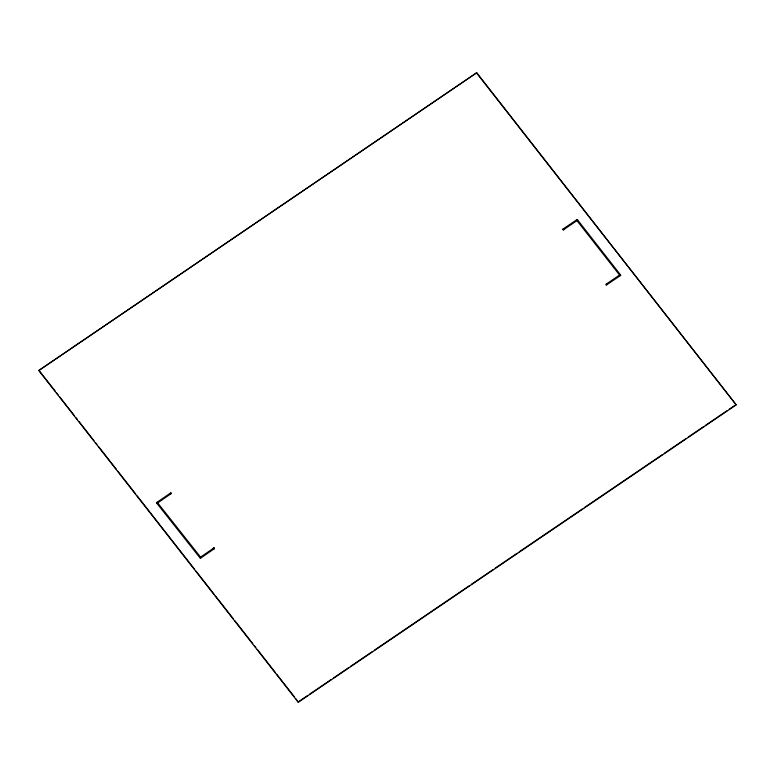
<?xml version="1.0" encoding="UTF-8"?>
<svg xmlns="http://www.w3.org/2000/svg" width="775" height="775" viewBox="0 0 775 775"><rect width="100%" height="100%" fill="white"/><g stroke="black" fill="none" stroke-linecap="round" stroke-linejoin="round"><path stroke-width="1.16" d="M169.909 493.491C173.658 491.466 168.708 495.235 170.539 494.053M607.3 284.464C604.006 286.392 608.162 282.768 606.68 283.805M38.75 370.547L476.722 72.734L736.211 404.87L298.278 702.266L38.75 370.547L476.722 72.734M156.957 503.421L156.424 502.752L170.578 492.987L171.11 493.665L156.957 503.421L200.357 558.339L214.326 548.71L213.803 548.041L199.834 557.622M157.16 502.239L201.103 557.787M298.278 702.266L296.079 698.992M576.445 219.984L620.097 275.726M576.968 220.662L577.714 220.148L577.181 219.48L563.173 228.954L563.696 229.632L577.714 220.11L620.833 275.27L606.631 284.871L606.098 284.192L620.31 274.544M619.564 275.048L620.31 274.592M298.317 701.85L307.317 695.737M309.312 694.381L331.312 679.442M333.308 678.086L348.304 667.905M350.31 666.539L372.3 651.601M374.306 650.244L469.292 585.745M471.287 584.389L493.287 569.451M495.283 568.094L517.283 553.156M519.279 551.79L582.277 509.02M584.273 507.664L662.257 454.702M664.262 453.346L686.253 438.408M688.258 437.042L703.254 426.86M705.25 425.504L727.25 410.566M729.256 409.21L735.252 405.131M476.683 73.15L736.211 404.87M39.535 371.08L55.19 391.094M56.682 393.002L58.173 394.911M59.665 396.819L74.584 415.884M76.076 417.793L77.568 419.692M79.06 421.6L93.969 440.665M95.461 442.573L96.953 444.482M98.444 446.39L116.347 469.262M117.839 471.171L135.732 494.043M137.223 495.952L194.651 569.354M196.143 571.262L214.045 594.134M215.537 596.043L233.43 618.915M234.922 620.823L252.824 643.705M254.316 645.614L255.808 647.512M257.3 649.421L275.193 672.303M276.685 674.202L294.587 697.083M213.261 548.225C214.491 550.773 215.208 546.143 213.261 548.225M562.766 229.313C563.987 231.87 564.723 227.24 562.766 229.313"/></g></svg>
